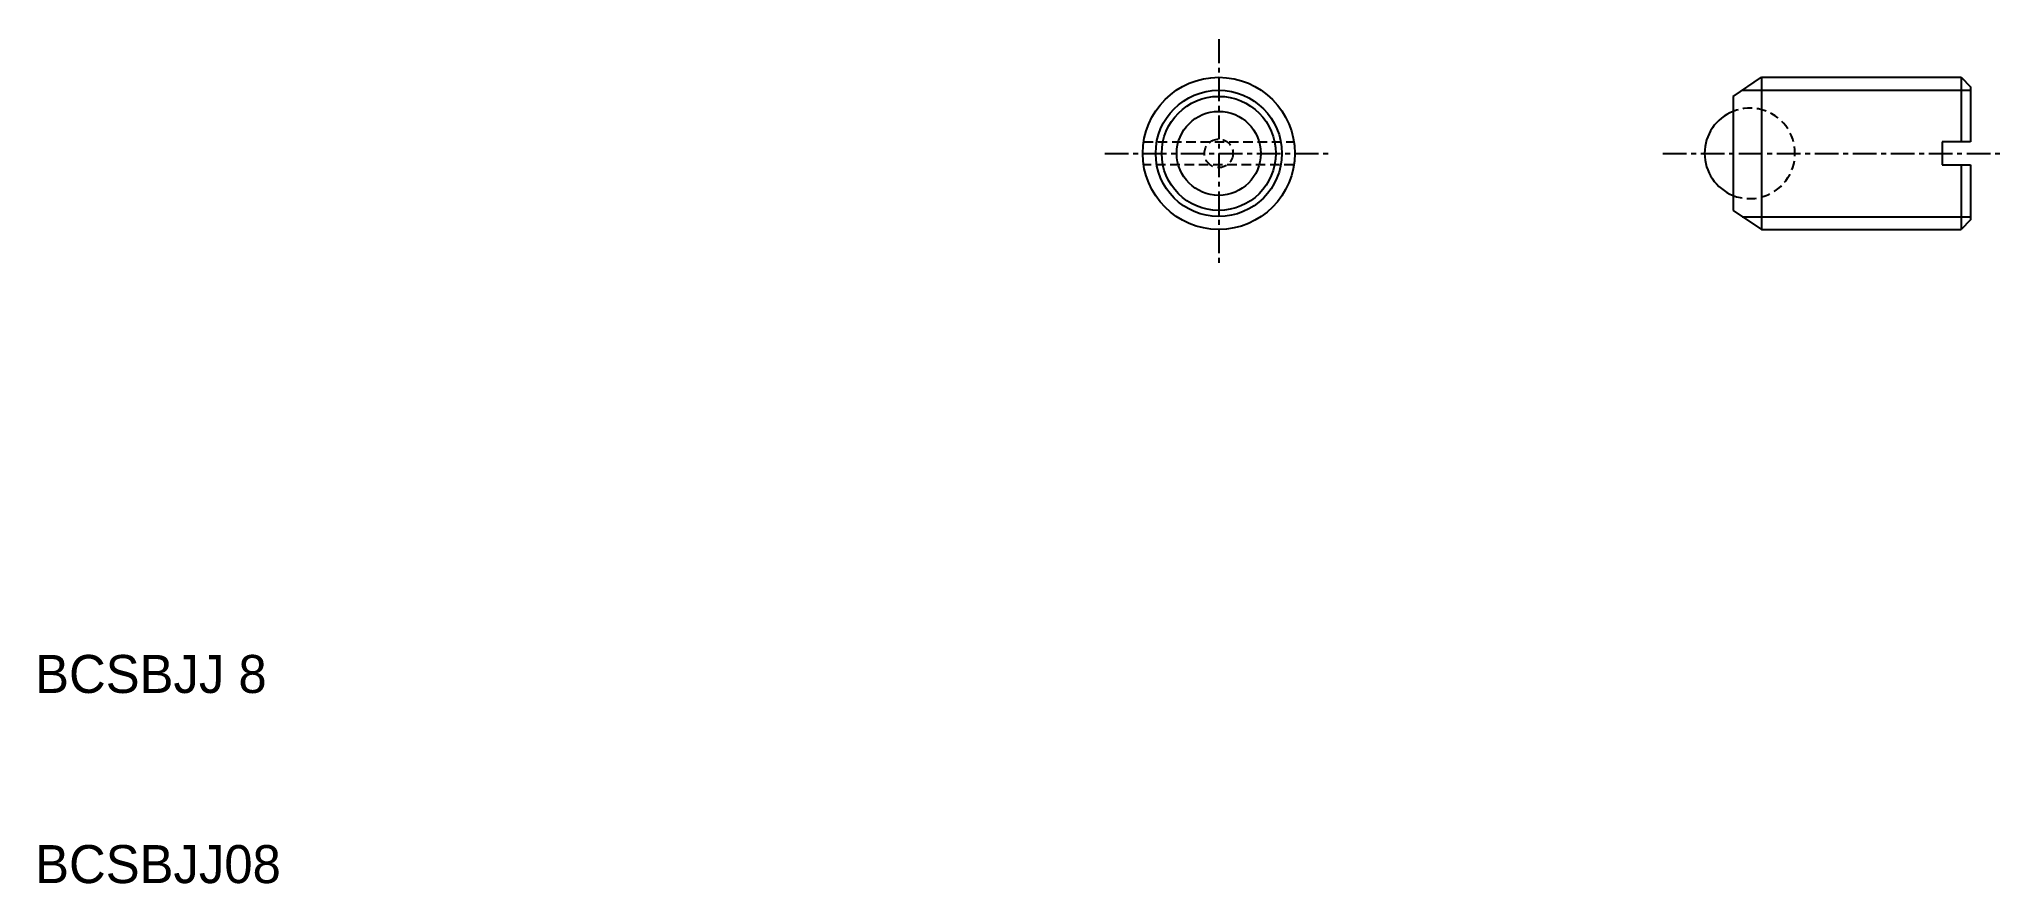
# Model space of a CAD drawing. Extents: x 10 to 114, y 10 to 54.
import ezdxf

# ---------------------------------------------------------------- set-up
doc = ezdxf.new("R2010")
doc.units = 0
doc.linetypes.add('CENTER', pattern=[2, 1.25, -0.25, 0.25, -0.25])
doc.linetypes.add('DASHED', pattern=[0.75, 0.5, -0.25])
doc.layers.get('0').update_dxf_attribs({"linetype": 'CONTINUOUS'})
doc.layers.add('CENTER', color=1, linetype='CENTER')

msp = doc.modelspace()

# ---------------------------------------------------------------- linework, layer by layer
at = {"color": 7, "linetype": 'CONTINUOUS'}
for p, q in [((99.37, 51.38), (100.87, 52.38)), ((100.87, 52.38), (111.37, 52.38)), ((100.87, 52.38), (100.87, 44.38)), ((111.37, 52.38), (111.87, 51.88)), ((111.37, 52.38), (111.37, 48.98)), ((111.87, 51.88), (111.87, 48.98)), ((99.37, 51.38), (99.37, 48.38)), ((111.87, 48.98), (110.37, 48.98)), ((110.37, 48.98), (110.37, 47.78)), ((99.37, 48.38), (99.37, 45.38)), ((110.37, 47.78), (111.87, 47.78)), ((111.37, 47.78), (111.37, 44.38)), ((111.87, 47.78), (111.87, 44.88)), ((99.37, 45.38), (100.87, 44.38)), ((111.87, 44.88), (111.37, 44.38)), ((100.87, 44.38), (111.37, 44.38))]:
    msp.add_line(p, q, dxfattribs=at)
at = {"color": 3, "linetype": 'CONTINUOUS'}
for p, q in [((99.85, 51.7), (111.87, 51.7)), ((99.85, 45.05), (111.87, 45.05))]:
    msp.add_line(p, q, dxfattribs=at)
at = {"color": 3, "linetype": 'DASHED'}
for p, q in [((68.34, 48.98), (76.25, 48.98)), ((76.25, 47.78), (68.34, 47.78))]:
    msp.add_line(p, q, dxfattribs=at)
at = {"color": 7, "linetype": 'CONTINUOUS'}
for radius in [4, 3, 2.21]:
    msp.add_circle((72.3, 48.38), radius, dxfattribs=at)
at = {"color": 3, "linetype": 'CONTINUOUS'}
msp.add_circle((72.3, 48.38), 3.32, dxfattribs=at)
at = {"color": 3, "linetype": 'DASHED'}
msp.add_circle((72.3, 48.38), 0.75, dxfattribs=at)
msp.add_arc((100.25, 48.38), 2.38, 248.2999, 111.7001, dxfattribs=at)
at = {"color": 7, "linetype": 'CONTINUOUS'}
msp.add_arc((100.25, 48.38), 2.38, 111.7001, 248.2999, dxfattribs=at)
at = {"layer": 'CENTER', "color": 1, "linetype": 'CENTER'}
for p, q in [((72.3, 54.38), (72.3, 42.38)), ((66.3, 48.38), (78.3, 48.38)), ((95.67, 48.38), (113.67, 48.38))]:
    msp.add_line(p, q, dxfattribs=at)

# ---------------------------------------------------------------- texts
at = {"color": 7, "linetype": 'CONTINUOUS'}
for s, p in [('BCSBJJ 8', (10, 20)), ('BCSBJJ08', (10, 10))]:
    msp.add_text(s, height=2, dxfattribs=at).set_placement(p)

doc.saveas('drawing.dxf')
